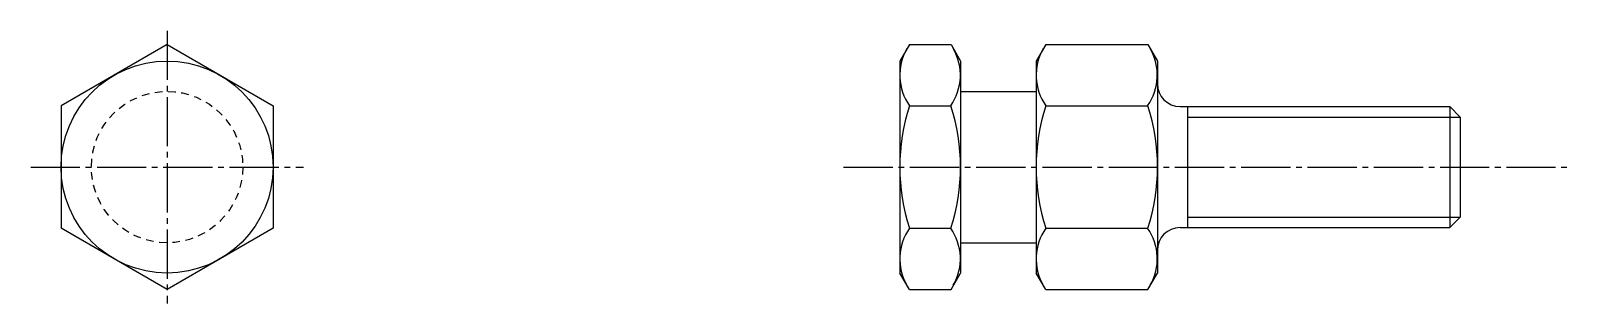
# Model space of a CAD drawing. Extents: x 533 to 638, y -18 to 105.
# Drawn here: x 537 to 638.4, y 86.8 to 104.8 of the extents above; entities outside this region: 2.
import ezdxf

# ---------------------------------------------------------------- set-up
doc = ezdxf.new("R2010")
doc.units = 0
doc.header["$LTSCALE"] = 0.25
doc.linetypes.add('CENTER', pattern=[17.5, 13, -1.5, 1.5, -1.5])
doc.linetypes.add('DASHED', pattern=[3.5, 2, -1.5])
doc.layers.get('0').update_dxf_attribs({"linetype": 'CONTINUOUS'})
doc.layers.add('CENTER', color=1, linetype='CENTER')
doc.styles.get("Standard").update_dxf_attribs({"font": 'txt.shx'})

msp = doc.modelspace()

# ---------------------------------------------------------------- linework, layer by layer
for p, q in [((546.01, 103.88), (539.01, 99.84)), ((546.01, 103.88), (553.01, 99.84)), ((595.01, 103.88), (594.38, 102.79)), ((595.01, 103.88), (597.76, 103.88)), ((597.76, 103.88), (598.38, 102.79)), ((604.01, 103.88), (603.38, 102.79)), ((604.01, 103.88), (610.76, 103.88)), ((610.76, 103.88), (611.38, 102.79)), ((544.26, 102.87), (544.26, 102.87)), ((594.38, 102.79), (594.38, 88.79)), ((598.38, 102.79), (598.38, 88.79)), ((603.38, 102.79), (603.38, 88.79)), ((611.38, 102.79), (611.38, 88.79)), ((542.51, 101.86), (542.51, 101.86)), ((598.38, 100.79), (603.38, 100.79)), ((539.01, 99.84), (539.01, 91.75)), ((553.01, 99.84), (553.01, 91.75)), ((595.03, 99.84), (597.74, 99.84)), ((604.03, 99.84), (610.74, 99.84)), ((612.88, 99.79), (630.68, 99.79)), ((630.68, 99.79), (630.68, 91.79)), ((630.68, 99.79), (631.38, 99.09)), ((631.38, 99.09), (631.38, 92.49)), ((630.68, 91.79), (631.38, 92.49)), ((546.01, 87.71), (539.01, 91.75)), ((553.01, 91.75), (546.01, 87.71)), ((595.03, 91.75), (597.74, 91.75)), ((604.03, 91.75), (610.74, 91.75)), ((612.88, 91.79), (630.68, 91.79)), ((598.38, 90.79), (603.38, 90.79)), ((595.01, 87.71), (594.38, 88.79)), ((597.76, 87.71), (598.38, 88.79)), ((604.01, 87.71), (603.38, 88.79)), ((610.76, 87.71), (611.38, 88.79)), ((595.01, 87.71), (597.76, 87.71)), ((604.01, 87.71), (610.76, 87.71))]:
    msp.add_line(p, q)
at = {"color": 3}
for p, q in [((613.38, 99.79), (613.38, 91.79)), ((613.38, 99.09), (631.38, 99.09)), ((613.38, 92.49), (631.38, 92.49))]:
    msp.add_line(p, q, dxfattribs=at)
msp.add_circle((546.01, 95.79), 7)
at = {"color": 3, "linetype": 'DASHED'}
msp.add_circle((546.01, 95.79), 5, dxfattribs=at)
for centre, radius, start, end in [((597.88, 101.86), 3.5, 150, 215.2644), ((594.88, 101.86), 3.5, 324.7356, 30), ((606.88, 101.86), 3.5, 150, 215.2644), ((607.88, 101.86), 3.5, 324.7356, 30), ((612.88, 101.29), 1.5, 180, 270), ((607.42, 95.79), 13.04, 161.9403, 198.0597), ((585.35, 95.79), 13.04, 341.9403, 18.0597), ((616.42, 95.79), 13.04, 161.9403, 198.0597), ((598.35, 95.79), 13.04, 341.9403, 18.0597), ((597.88, 89.73), 3.5, 144.7356, 210), ((594.88, 89.73), 3.5, 330, 35.2644), ((606.88, 89.73), 3.5, 144.7356, 210), ((607.88, 89.73), 3.5, 330, 35.2644), ((612.88, 90.29), 1.5, 90, 180)]:
    msp.add_arc(centre, radius, start, end)
at = {"layer": 'CENTER', "color": 1, "linetype": 'CENTER'}
for p, q in [((546.01, 104.79), (546.01, 86.79)), ((537.01, 95.79), (555.01, 95.79)), ((590.67, 95.79), (638.44, 95.79))]:
    msp.add_line(p, q, dxfattribs=at)

# ---------------------------------------------------------------- texts
for s, p in [('FJD 8-1.25-5', (531.54, 11.93)), ('FJD0812', (531.54, -18.07))]:
    msp.add_text(s, height=8).set_placement(p)

doc.saveas('drawing.dxf')
